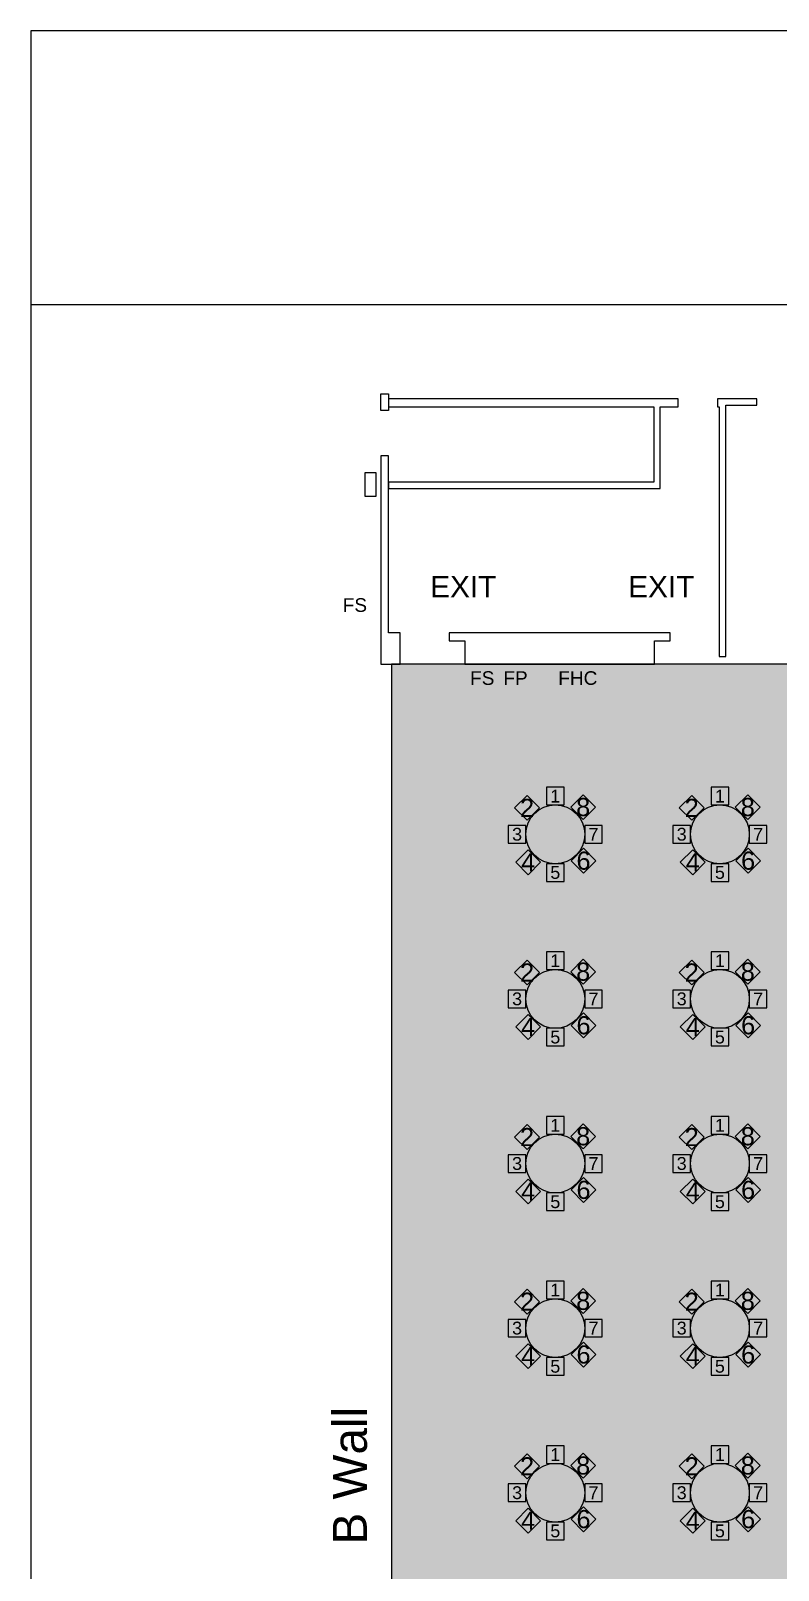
# Model space of a CAD drawing. Header units: feet. Extents: x 280 to 544, y 563 to 815.
# Drawn here: x 279.9 to 343.4, y 683.8 to 814.8 of the extents above; entities that cross this region are included whole.
import ezdxf
from ezdxf.enums import TextEntityAlignment as Align

# ---------------------------------------------------------------- set-up
doc = ezdxf.new("R2010")
doc.units = ezdxf.units.FT
doc.header["$MEASUREMENT"] = 0
for name, color, linetype in [('[labels]', 7, 'Continuous'), ('Background', 7, 'Continuous'), ('Border', 7, 'Continuous'), ('Building', 7, 'Continuous'), ('Layer 1', 7, 'Continuous')]:
    doc.layers.add(name, color=color, linetype=linetype)
doc.styles.add('Arial', font='Arial.ttf')

msp = doc.modelspace()

# ---------------------------------------------------------------- hatches: boundary and pattern name
at = {"layer": 'Background', "lineweight": 0, "true_color": 0xe6e6e6, "transparency": 33554687}
h = msp.add_hatch(color=254, dxfattribs=at)
h.dxf.hatch_style = 1
h.paths.add_polyline_path([(491.79, 760.88), (310.54, 760.88), (310.54, 592.71), (491.79, 592.71)])
at = {"layer": 'Layer 1', "lineweight": 0, "true_color": 0xd5a6bd, "transparency": 33554687}
h = msp.add_hatch(color=9, dxfattribs=at)
edge = h.paths.add_edge_path(flags=0)
edge.add_ellipse((324.46, 746.42), major_axis=(2.5, 0), ratio=1, start_angle=0.0057, end_angle=360, ccw=False)
edge.add_line((326.96, 746.42), (326.96, 746.42))
h = msp.add_hatch(color=9, dxfattribs=at)
edge = h.paths.add_edge_path(flags=0)
edge.add_ellipse((338.46, 746.42), major_axis=(2.5, 0), ratio=1, start_angle=0.0057, end_angle=360, ccw=False)
edge.add_line((340.96, 746.42), (340.96, 746.42))
h = msp.add_hatch(color=9, dxfattribs=at)
edge = h.paths.add_edge_path(flags=0)
edge.add_ellipse((324.46, 732.42), major_axis=(2.5, 0), ratio=1, start_angle=0.0057, end_angle=360, ccw=False)
edge.add_line((326.96, 732.42), (326.96, 732.42))
h = msp.add_hatch(color=9, dxfattribs=at)
edge = h.paths.add_edge_path(flags=0)
edge.add_ellipse((338.46, 732.42), major_axis=(2.5, 0), ratio=1, start_angle=0.0057, end_angle=360, ccw=False)
edge.add_line((340.96, 732.42), (340.96, 732.42))
h = msp.add_hatch(color=9, dxfattribs=at)
edge = h.paths.add_edge_path(flags=0)
edge.add_ellipse((324.46, 718.42), major_axis=(2.5, 0), ratio=1, start_angle=0.0057, end_angle=360, ccw=False)
edge.add_line((326.96, 718.42), (326.96, 718.42))
h = msp.add_hatch(color=9, dxfattribs=at)
edge = h.paths.add_edge_path(flags=0)
edge.add_ellipse((338.46, 718.42), major_axis=(2.5, 0), ratio=1, start_angle=0.0057, end_angle=360, ccw=False)
edge.add_line((340.96, 718.42), (340.96, 718.42))
h = msp.add_hatch(color=9, dxfattribs=at)
edge = h.paths.add_edge_path(flags=0)
edge.add_ellipse((324.46, 704.42), major_axis=(2.5, 0), ratio=1, start_angle=0.0057, end_angle=360, ccw=False)
edge.add_line((326.96, 704.42), (326.96, 704.42))
h = msp.add_hatch(color=9, dxfattribs=at)
edge = h.paths.add_edge_path(flags=0)
edge.add_ellipse((338.46, 704.42), major_axis=(2.5, 0), ratio=1, start_angle=0.0057, end_angle=360, ccw=False)
edge.add_line((340.96, 704.42), (340.96, 704.42))
h = msp.add_hatch(color=9, dxfattribs=at)
edge = h.paths.add_edge_path(flags=0)
edge.add_ellipse((324.46, 690.42), major_axis=(2.5, 0), ratio=1, start_angle=0.0057, end_angle=360, ccw=False)
edge.add_line((326.96, 690.42), (326.96, 690.42))
h = msp.add_hatch(color=9, dxfattribs=at)
edge = h.paths.add_edge_path(flags=0)
edge.add_ellipse((338.46, 690.42), major_axis=(2.5, 0), ratio=1, start_angle=0.0057, end_angle=360, ccw=False)
edge.add_line((340.96, 690.42), (340.96, 690.42))

# ---------------------------------------------------------------- linework, layer by layer
at = {"layer": 'Background', "color": 254, "lineweight": 0, "true_color": 0xe6e6e6, "transparency": 33554687}
msp.add_lwpolyline([(491.79, 760.88), (310.54, 760.88), (310.54, 592.71), (491.79, 592.71)], close=True, dxfattribs=at)
at = {"layer": 'Background', "color": 254, "lineweight": 25, "true_color": 0xe6e6e6}
msp.add_lwpolyline([(491.79, 760.88), (310.54, 760.88), (310.54, 592.71), (491.79, 592.71)], close=True, dxfattribs=at)
at = {"layer": 'Border', "color": 18, "lineweight": 25, "true_color": 0x000000}
msp.add_lwpolyline([(279.85, 562.76), (543.85, 562.76), (543.85, 814.76), (279.85, 814.76)], close=True, dxfattribs=at)
msp.add_lwpolyline([(279.88, 791.49), (542.88, 791.49)], dxfattribs=at)
at = {"layer": 'Building', "color": 18, "lineweight": 25, "true_color": 0x000000}
for points in [[(309.61, 783.88), (310.27, 783.88), (310.27, 782.46), (309.61, 782.46)], [(310.27, 782.79), (332.83, 782.79), (332.83, 776.38), (310.27, 776.38), (310.27, 775.84), (333.38, 775.84), (333.38, 782.79), (334.91, 782.79), (334.91, 783.46), (310.27, 783.46)], [(338.25, 782.79), (338.41, 782.79), (338.41, 761.55), (338.96, 761.55), (338.96, 782.92), (341.59, 782.92), (341.59, 783.46), (338.96, 783.46), (338.25, 783.46)], [(309.23, 777.15), (308.27, 777.15), (308.27, 775.19), (309.23, 775.19)]]:
    msp.add_lwpolyline(points, close=True, dxfattribs=at)
for points in [[(309.61, 760.88), (310.27, 760.88), (311.28, 760.88), (311.28, 763.55), (310.27, 763.55), (310.27, 778.62), (309.61, 778.62), (309.61, 760.9)], [(316.77, 762.88), (316.77, 760.88), (318.77, 760.88), (332.91, 760.88), (332.91, 762.88), (334.24, 762.88), (334.24, 763.55), (315.44, 763.55), (315.44, 762.88), (316.78, 762.88)], [(310.54, 760.88), (310.54, 591.97)]]:
    msp.add_lwpolyline(points, dxfattribs=at)
at = {"layer": 'Layer 1', "color": 18, "lineweight": 25, "true_color": 0x000000}
for points in [[(325.21, 750.42), (323.71, 750.42), (323.71, 748.92), (325.21, 748.92)], [(339.21, 750.42), (337.71, 750.42), (337.71, 748.92), (339.21, 748.92)], [(323.12, 748.67), (322.06, 749.73), (321, 748.67), (322.06, 747.61)], [(326.83, 749.79), (325.77, 748.73), (326.83, 747.67), (327.89, 748.73)], [(337.12, 748.67), (336.06, 749.73), (335, 748.67), (336.06, 747.61)], [(340.83, 749.79), (339.77, 748.73), (340.83, 747.67), (341.89, 748.73)], [(321.96, 747.17), (320.46, 747.17), (320.46, 745.67), (321.96, 745.67)], [(328.46, 747.17), (326.96, 747.17), (326.96, 745.67), (328.46, 745.67)], [(335.96, 747.17), (334.46, 747.17), (334.46, 745.67), (335.96, 745.67)], [(342.46, 747.17), (340.96, 747.17), (340.96, 745.67), (342.46, 745.67)], [(322.15, 745.1), (321.09, 744.04), (322.15, 742.98), (323.21, 744.04)], [(327.92, 744.17), (326.86, 745.23), (325.8, 744.17), (326.86, 743.11)], [(336.15, 745.1), (335.09, 744.04), (336.15, 742.98), (337.21, 744.04)], [(341.92, 744.17), (340.86, 745.23), (339.8, 744.17), (340.86, 743.11)], [(325.21, 743.92), (323.71, 743.92), (323.71, 742.42), (325.21, 742.42)], [(339.21, 743.92), (337.71, 743.92), (337.71, 742.42), (339.21, 742.42)], [(325.21, 736.42), (323.71, 736.42), (323.71, 734.92), (325.21, 734.92)], [(339.21, 736.42), (337.71, 736.42), (337.71, 734.92), (339.21, 734.92)], [(323.12, 734.67), (322.06, 735.73), (321, 734.67), (322.06, 733.61)], [(326.83, 735.79), (325.77, 734.73), (326.83, 733.67), (327.89, 734.73)], [(337.12, 734.67), (336.06, 735.73), (335, 734.67), (336.06, 733.61)], [(340.83, 735.79), (339.77, 734.73), (340.83, 733.67), (341.89, 734.73)], [(321.96, 733.17), (320.46, 733.17), (320.46, 731.67), (321.96, 731.67)], [(328.46, 733.17), (326.96, 733.17), (326.96, 731.67), (328.46, 731.67)], [(335.96, 733.17), (334.46, 733.17), (334.46, 731.67), (335.96, 731.67)], [(342.46, 733.17), (340.96, 733.17), (340.96, 731.67), (342.46, 731.67)], [(322.15, 731.1), (321.09, 730.04), (322.15, 728.98), (323.21, 730.04)], [(327.92, 730.17), (326.86, 731.23), (325.8, 730.17), (326.86, 729.11)], [(336.15, 731.1), (335.09, 730.04), (336.15, 728.98), (337.21, 730.04)], [(341.92, 730.17), (340.86, 731.23), (339.8, 730.17), (340.86, 729.11)], [(325.21, 729.92), (323.71, 729.92), (323.71, 728.42), (325.21, 728.42)], [(339.21, 729.92), (337.71, 729.92), (337.71, 728.42), (339.21, 728.42)], [(323.12, 720.67), (322.06, 721.73), (321, 720.67), (322.06, 719.61)], [(325.21, 722.42), (323.71, 722.42), (323.71, 720.92), (325.21, 720.92)], [(326.83, 721.79), (325.77, 720.73), (326.83, 719.67), (327.89, 720.73)], [(337.12, 720.67), (336.06, 721.73), (335, 720.67), (336.06, 719.61)], [(339.21, 722.42), (337.71, 722.42), (337.71, 720.92), (339.21, 720.92)], [(340.83, 721.79), (339.77, 720.73), (340.83, 719.67), (341.89, 720.73)], [(321.96, 719.17), (320.46, 719.17), (320.46, 717.67), (321.96, 717.67)], [(328.46, 719.17), (326.96, 719.17), (326.96, 717.67), (328.46, 717.67)], [(335.96, 719.17), (334.46, 719.17), (334.46, 717.67), (335.96, 717.67)], [(342.46, 719.17), (340.96, 719.17), (340.96, 717.67), (342.46, 717.67)], [(322.15, 717.1), (321.09, 716.04), (322.15, 714.98), (323.21, 716.04)], [(327.92, 716.17), (326.86, 717.23), (325.8, 716.17), (326.86, 715.11)], [(336.15, 717.1), (335.09, 716.04), (336.15, 714.98), (337.21, 716.04)], [(341.92, 716.17), (340.86, 717.23), (339.8, 716.17), (340.86, 715.11)], [(325.21, 715.92), (323.71, 715.92), (323.71, 714.42), (325.21, 714.42)], [(339.21, 715.92), (337.71, 715.92), (337.71, 714.42), (339.21, 714.42)], [(325.21, 708.42), (323.71, 708.42), (323.71, 706.92), (325.21, 706.92)], [(339.21, 708.42), (337.71, 708.42), (337.71, 706.92), (339.21, 706.92)], [(323.12, 706.67), (322.06, 707.73), (321, 706.67), (322.06, 705.61)], [(326.83, 707.79), (325.77, 706.73), (326.83, 705.67), (327.89, 706.73)], [(337.12, 706.67), (336.06, 707.73), (335, 706.67), (336.06, 705.61)], [(340.83, 707.79), (339.77, 706.73), (340.83, 705.67), (341.89, 706.73)], [(321.96, 705.17), (320.46, 705.17), (320.46, 703.67), (321.96, 703.67)], [(328.46, 705.17), (326.96, 705.17), (326.96, 703.67), (328.46, 703.67)], [(335.96, 705.17), (334.46, 705.17), (334.46, 703.67), (335.96, 703.67)], [(342.46, 705.17), (340.96, 705.17), (340.96, 703.67), (342.46, 703.67)], [(322.15, 703.1), (321.09, 702.04), (322.15, 700.98), (323.21, 702.04)], [(327.92, 702.17), (326.86, 703.23), (325.8, 702.17), (326.86, 701.11)], [(336.15, 703.1), (335.09, 702.04), (336.15, 700.98), (337.21, 702.04)], [(341.92, 702.17), (340.86, 703.23), (339.8, 702.17), (340.86, 701.11)], [(325.21, 701.92), (323.71, 701.92), (323.71, 700.42), (325.21, 700.42)], [(339.21, 701.92), (337.71, 701.92), (337.71, 700.42), (339.21, 700.42)], [(325.21, 694.42), (323.71, 694.42), (323.71, 692.92), (325.21, 692.92)], [(339.21, 694.42), (337.71, 694.42), (337.71, 692.92), (339.21, 692.92)], [(323.12, 692.67), (322.06, 693.73), (321, 692.67), (322.06, 691.61)], [(326.83, 693.79), (325.77, 692.73), (326.83, 691.67), (327.89, 692.73)], [(337.12, 692.67), (336.06, 693.73), (335, 692.67), (336.06, 691.61)], [(340.83, 693.79), (339.77, 692.73), (340.83, 691.67), (341.89, 692.73)], [(321.96, 691.17), (320.46, 691.17), (320.46, 689.67), (321.96, 689.67)], [(328.46, 691.17), (326.96, 691.17), (326.96, 689.67), (328.46, 689.67)], [(335.96, 691.17), (334.46, 691.17), (334.46, 689.67), (335.96, 689.67)], [(342.46, 691.17), (340.96, 691.17), (340.96, 689.67), (342.46, 689.67)], [(322.15, 689.1), (321.09, 688.04), (322.15, 686.98), (323.21, 688.04)], [(327.92, 688.17), (326.86, 689.23), (325.8, 688.17), (326.86, 687.11)], [(336.15, 689.1), (335.09, 688.04), (336.15, 686.98), (337.21, 688.04)], [(341.92, 688.17), (340.86, 689.23), (339.8, 688.17), (340.86, 687.11)], [(325.21, 687.92), (323.71, 687.92), (323.71, 686.42), (325.21, 686.42)], [(339.21, 687.92), (337.71, 687.92), (337.71, 686.42), (339.21, 686.42)]]:
    msp.add_lwpolyline(points, close=True, dxfattribs=at)
for centre in [(324.46, 746.42), (338.46, 746.42), (324.46, 732.42), (338.46, 732.42), (324.46, 718.42), (338.46, 718.42), (324.46, 704.42), (338.46, 704.42), (324.46, 690.42), (338.46, 690.42)]:
    msp.add_ellipse(centre, major_axis=(2.5, 0), ratio=1, dxfattribs=at)

# ---------------------------------------------------------------- texts
at = {"layer": '[labels]', "color": 18, "true_color": 0x000000, "attachment_point": 5, "line_spacing_factor": 0.85, "style": 'Arial'}
for s, insert, char_height, width in [('1', (324.46, 749.67), 1.09, 1.5), ('1', (338.46, 749.67), 1.09, 1.5), ('2', (322.06, 748.67), 1.54, 2.1213), ('8', (326.83, 748.73), 1.54, 2.1213), ('2', (336.06, 748.67), 1.54, 2.1213), ('8', (340.83, 748.73), 1.54, 2.1213), ('3', (321.21, 746.42), 1.09, 1.5), ('7', (327.71, 746.42), 1.09, 1.5), ('3', (335.21, 746.42), 1.09, 1.5), ('7', (341.71, 746.42), 1.09, 1.5), ('6', (326.86, 744.17), 1.54, 2.1213), ('6', (340.86, 744.17), 1.54, 2.1213), ('4', (322.15, 744.04), 1.54, 2.1213), ('5', (324.46, 743.17), 1.09, 1.5), ('4', (336.15, 744.04), 1.54, 2.1213), ('5', (338.46, 743.17), 1.09, 1.5), ('1', (324.46, 735.67), 1.09, 1.5), ('1', (338.46, 735.67), 1.09, 1.5), ('2', (322.06, 734.67), 1.54, 2.1213), ('8', (326.83, 734.73), 1.54, 2.1213), ('2', (336.06, 734.67), 1.54, 2.1213), ('8', (340.83, 734.73), 1.54, 2.1213), ('3', (321.21, 732.42), 1.09, 1.5), ('7', (327.71, 732.42), 1.09, 1.5), ('3', (335.21, 732.42), 1.09, 1.5), ('7', (341.71, 732.42), 1.09, 1.5), ('4', (322.15, 730.04), 1.54, 2.1213), ('6', (326.86, 730.17), 1.54, 2.1213), ('4', (336.15, 730.04), 1.54, 2.1213), ('6', (340.86, 730.17), 1.54, 2.1213), ('5', (324.46, 729.17), 1.09, 1.5), ('5', (338.46, 729.17), 1.09, 1.5), ('2', (322.06, 720.67), 1.54, 2.1213), ('1', (324.46, 721.67), 1.09, 1.5), ('8', (326.83, 720.73), 1.54, 2.1213), ('2', (336.06, 720.67), 1.54, 2.1213), ('1', (338.46, 721.67), 1.09, 1.5), ('8', (340.83, 720.73), 1.54, 2.1213), ('3', (321.21, 718.42), 1.09, 1.5), ('7', (327.71, 718.42), 1.09, 1.5), ('3', (335.21, 718.42), 1.09, 1.5), ('7', (341.71, 718.42), 1.09, 1.5), ('4', (322.15, 716.04), 1.54, 2.1213), ('6', (326.86, 716.17), 1.54, 2.1213), ('4', (336.15, 716.04), 1.54, 2.1213), ('6', (340.86, 716.17), 1.54, 2.1213), ('5', (324.46, 715.17), 1.09, 1.5), ('5', (338.46, 715.17), 1.09, 1.5), ('2', (322.06, 706.67), 1.54, 2.1213), ('1', (324.46, 707.67), 1.09, 1.5), ('8', (326.83, 706.73), 1.54, 2.1213), ('2', (336.06, 706.67), 1.54, 2.1213), ('1', (338.46, 707.67), 1.09, 1.5), ('8', (340.83, 706.73), 1.54, 2.1213), ('3', (321.21, 704.42), 1.09, 1.5), ('7', (327.71, 704.42), 1.09, 1.5), ('3', (335.21, 704.42), 1.09, 1.5), ('7', (341.71, 704.42), 1.09, 1.5), ('4', (322.15, 702.04), 1.54, 2.1213), ('6', (326.86, 702.17), 1.54, 2.1213), ('4', (336.15, 702.04), 1.54, 2.1213), ('6', (340.86, 702.17), 1.54, 2.1213), ('5', (324.46, 701.17), 1.09, 1.5), ('5', (338.46, 701.17), 1.09, 1.5), ('1', (324.46, 693.67), 1.09, 1.5), ('1', (338.46, 693.67), 1.09, 1.5), ('2', (322.06, 692.67), 1.54, 2.1213), ('8', (326.83, 692.73), 1.54, 2.1213), ('2', (336.06, 692.67), 1.54, 2.1213), ('8', (340.83, 692.73), 1.54, 2.1213), ('3', (321.21, 690.42), 1.09, 1.5), ('7', (327.71, 690.42), 1.09, 1.5), ('3', (335.21, 690.42), 1.09, 1.5), ('7', (341.71, 690.42), 1.09, 1.5), ('4', (322.15, 688.04), 1.54, 2.1213), ('6', (326.86, 688.17), 1.54, 2.1213), ('4', (336.15, 688.04), 1.54, 2.1213), ('6', (340.86, 688.17), 1.54, 2.1213), ('5', (324.46, 687.17), 1.09, 1.5), ('5', (338.46, 687.17), 1.09, 1.5)]:
    msp.add_mtext(s, dxfattribs=dict(at, insert=insert, char_height=char_height, width=width))
at = {"layer": 'Building', "color": 18, "true_color": 0x000000, "style": 'Arial'}
for s, height, p in [('EXIT', 1.812, (313.82, 768.39)), ('EXIT', 1.812, (330.66, 768.39)), ('FS', 1.16, (306.38, 766.5)), ('FS', 1.16, (317.21, 760.29)), ('FP', 1.16, (320.04, 760.29)), ('FHC', 1.16, (324.71, 760.29))]:
    msp.add_text(s, height=height, dxfattribs=at).set_placement(p, align=Align.TOP_LEFT)
msp.add_text('B Wall', height=2.9, rotation=90, dxfattribs=at).set_placement((305.54, 686.02), align=Align.TOP_LEFT)

doc.saveas('drawing.dxf')
